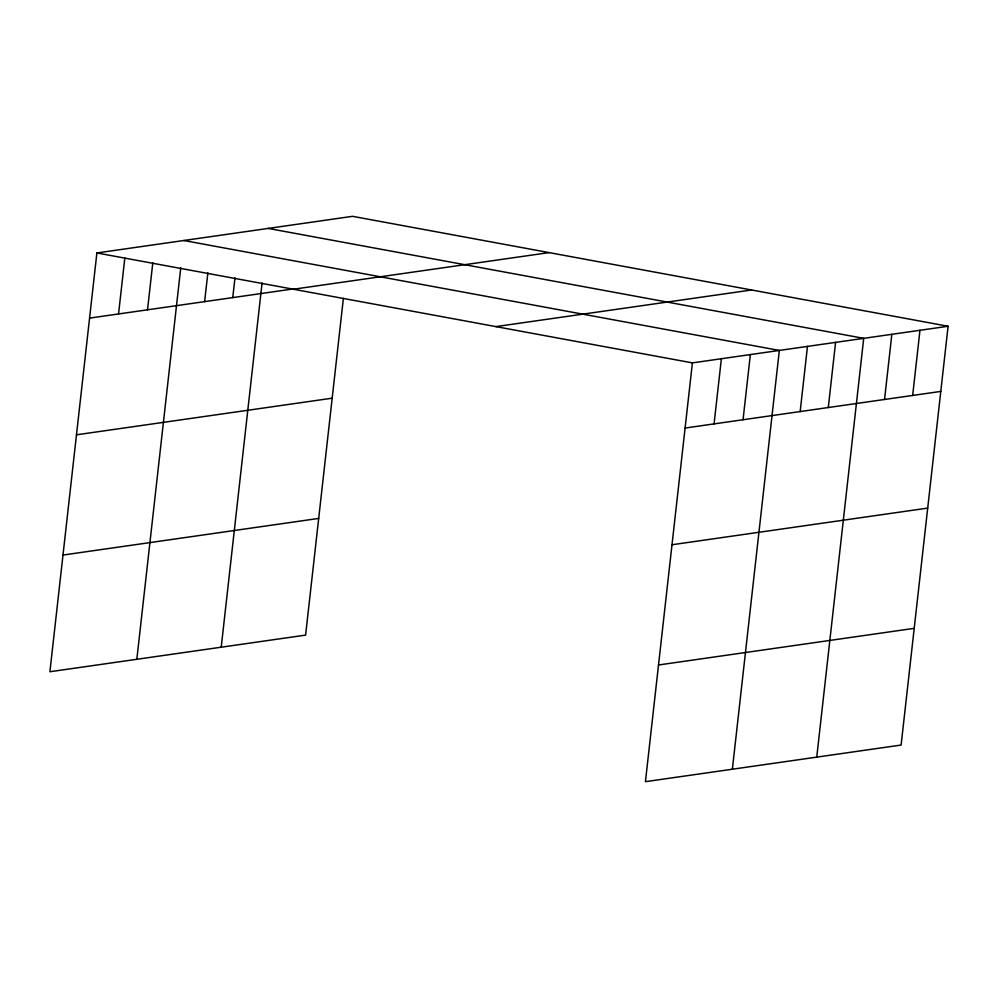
<?xml version="1.0" encoding="UTF-8"?>
<svg xmlns="http://www.w3.org/2000/svg" width="998" height="998" viewBox="0 0 998 998"><rect width="100%" height="100%" fill="white"/><g stroke="black" fill="none" stroke-linecap="round" stroke-linejoin="round"><path stroke-width="1.5" d="M948.1 326.259L692.4 362.885L645.432 781.671L901.119 745.044L948.1 326.259L352.568 216.329L96.881 252.956L49.9 671.741L305.6 635.115L343.374 298.377M118.55 313.971L124.837 257.896M147.529 309.817L152.794 262.836M136.838 659.291L180.75 267.776M204.627 301.633L207.858 272.841M232.759 297.604L234.967 277.906M221.219 647.203L262.075 282.97M714.069 423.888L721.379 358.731M743.048 419.746L750.359 354.577M732.37 769.221L779.338 350.435L183.807 240.506M800.159 411.563L807.469 346.406M828.29 407.533L835.588 342.376M816.751 757.133L863.719 338.347L268.188 228.417M884.54 399.474L891.85 334.318M912.659 395.445L919.969 330.288M89.57 318.113L293.449 288.909M293.4 289.233L549.1 252.606M495.881 326.608L751.581 289.981M76.472 434.816L332.172 398.19M685.09 428.042L940.79 391.416M62.986 555.05L318.686 518.424M672.003 544.746L927.703 508.107M658.518 664.98L914.218 628.341M96.881 252.956L692.4 362.885"/></g></svg>
